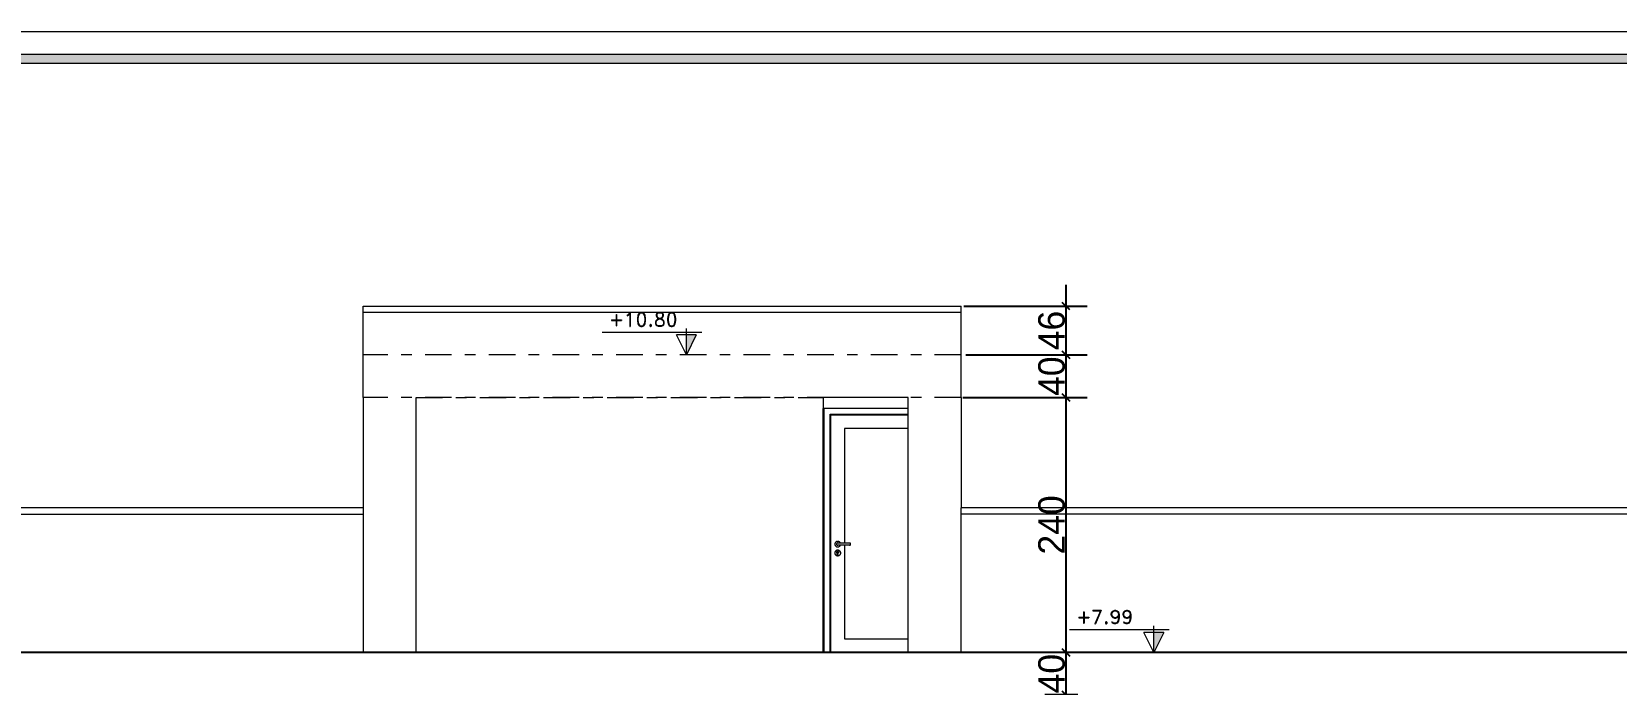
# Model space of a CAD drawing. Header units: metres. Extents: x 294 to 1101, y -498 to -355.
# Drawn here: x 617.22 to 632.15, y -463.5 to -457.36 of the extents above; entities that cross this region are included whole.
import ezdxf

# ---------------------------------------------------------------- set-up
doc = ezdxf.new("R2010")
doc.units = ezdxf.units.M
doc.linetypes.add('DASHDOT2', pattern=[0.5, 0.25, -0.125, 0, -0.125])
for name, color, linetype, lineweight in [('19-JARDINERIA', 80, 'Continuous', 0), ('D', 2, 'Continuous', 13), ('roof', 16, 'DASHDOT2', 18), ('wall', 7, 'Continuous', 25)]:
    doc.layers.add(name, color=color, linetype=linetype, lineweight=lineweight)
doc.layers.add('SectionCutEdges', color=7, linetype='Continuous')
doc.styles.add('ROMAND', font='romand.shx', dxfattribs={"height": 0.2})
doc.dimstyles.new('DIMA', dxfattribs={"dimtxt": 0.25, "dimasz": 0.07, "dimexe": 0.2, "dimexo": 0.2, "dimgap": 0.01, "dimtad": 1, "dimdec": 0, "dimlfac": 100, "dimrnd": 1, "dimzin": 0, "dimdsep": 46, "dimtxsty": 'Standard', "dimblk1": 'OBLIQUE', "dimblk2": 'OBLIQUE', "dimsah": 1, "dimcen": 0.09, "dimdle": 0.2, "dimclrd": 1, "dimclre": 1, "dimclrt": 2, "dimadec": 0, "dimazin": 0, "dimtfac": 1, "dimtdec": 0, "dimtofl": 0, "dimtmove": 2, "dimatfit": 3, "dimldrblk": 'OBLIQUE', "dimfxl": 1, "dimtolj": 1, "dimtzin": 0, "dimarcsym": 0})

# ---------------------------------------------------------------- blocks, each defined once
blk = doc.blocks.new('_OBLIQUE')
at = {"color": 0, "linetype": 'ByBlock'}
blk.add_line((-0.5, -0.5), (0.5, 0.5), dxfattribs=at)
blk = doc.blocks.new('*D367')
at = {"layer": 'DEFPOINTS', "color": 0, "transparency": 16777216}
for p in [(626.968, -463.605), (627.278, -463.605), (627.793, -466.945)]:
    blk.add_point(p, dxfattribs=at)
at = {"layer": 'wall', "color": 1, "lineweight": -2, "transparency": 16777216}
for p, q in [((626.968, -467.145), (626.968, -463.405)), ((627.078, -463.605), (626.768, -463.605)), ((627.593, -466.945), (626.768, -466.945))]:
    blk.add_line(p, q, dxfattribs=at)
at = {"layer": 'wall', "color": 1, "lineweight": -2, "transparency": 16777216, "xscale": 0.07, "yscale": 0.07, "zscale": 0.07}
for p, rotation in [((626.968, -463.605), 90), ((626.968, -466.945), 270)]:
    blk.add_blockref('_OBLIQUE', p, dxfattribs=dict(at, rotation=rotation))
at = {"layer": 'wall', "color": 2, "transparency": 16777216, "insert": (626.833, -465.275), "char_height": 0.25, "attachment_point": 5, "rotation": 90}
blk.add_mtext('\\A1;334', dxfattribs=at)
blk = doc.blocks.new('*D368')
at = {"layer": 'DEFPOINTS', "color": 0, "transparency": 16777216}
for p in [(626.968, -463.205), (627.352, -463.205), (627.278, -463.605)]:
    blk.add_point(p, dxfattribs=at)
at = {"layer": 'wall', "color": 1, "lineweight": -2, "transparency": 16777216}
for p, q in [((626.968, -463.805), (626.968, -463.005)), ((627.152, -463.205), (626.768, -463.205)), ((627.078, -463.605), (626.768, -463.605))]:
    blk.add_line(p, q, dxfattribs=at)
at = {"layer": 'wall', "color": 1, "lineweight": -2, "transparency": 16777216, "xscale": 0.07, "yscale": 0.07, "zscale": 0.07}
for p, rotation in [((626.968, -463.205), 90), ((626.968, -463.605), 270)]:
    blk.add_blockref('_OBLIQUE', p, dxfattribs=dict(at, rotation=rotation))
at = {"layer": 'wall', "color": 2, "transparency": 16777216, "insert": (626.833, -463.405), "char_height": 0.25, "attachment_point": 5, "rotation": 90}
blk.add_mtext('\\A1;40', dxfattribs=at)
blk = doc.blocks.new('*D369')
at = {"layer": 'DEFPOINTS', "color": 0, "transparency": 16777216}
for p in [(625.797, -460.805), (626.968, -460.805), (627.352, -463.205)]:
    blk.add_point(p, dxfattribs=at)
at = {"layer": 'wall', "color": 1, "lineweight": -2, "transparency": 16777216}
for p, q in [((626.968, -463.405), (626.968, -460.605)), ((625.997, -460.805), (627.168, -460.805)), ((627.152, -463.205), (626.768, -463.205))]:
    blk.add_line(p, q, dxfattribs=at)
at = {"layer": 'wall', "color": 1, "lineweight": -2, "transparency": 16777216, "xscale": 0.07, "yscale": 0.07, "zscale": 0.07}
for p, rotation in [((626.968, -460.805), 90), ((626.968, -463.205), 270)]:
    blk.add_blockref('_OBLIQUE', p, dxfattribs=dict(at, rotation=rotation))
at = {"layer": 'wall', "color": 2, "transparency": 16777216, "insert": (626.833, -462.005), "char_height": 0.25, "attachment_point": 5, "rotation": 90}
blk.add_mtext('\\A1;240', dxfattribs=at)
blk = doc.blocks.new('*D370')
at = {"layer": 'DEFPOINTS', "color": 0, "transparency": 16777216}
for p in [(625.825, -460.405), (626.968, -460.405), (625.797, -460.805)]:
    blk.add_point(p, dxfattribs=at)
at = {"layer": 'wall', "color": 1, "lineweight": -2, "transparency": 16777216}
for p, q in [((626.968, -461.005), (626.968, -460.205)), ((626.025, -460.405), (627.168, -460.405)), ((625.997, -460.805), (627.168, -460.805))]:
    blk.add_line(p, q, dxfattribs=at)
at = {"layer": 'wall', "color": 1, "lineweight": -2, "transparency": 16777216, "xscale": 0.07, "yscale": 0.07, "zscale": 0.07}
for p, rotation in [((626.968, -460.405), 90), ((626.968, -460.805), 270)]:
    blk.add_blockref('_OBLIQUE', p, dxfattribs=dict(at, rotation=rotation))
at = {"layer": 'wall', "color": 2, "transparency": 16777216, "insert": (626.833, -460.605), "char_height": 0.25, "attachment_point": 5, "rotation": 90}
blk.add_mtext('\\A1;40', dxfattribs=at)
blk = doc.blocks.new('*D371')
at = {"layer": 'DEFPOINTS', "color": 0, "transparency": 16777216}
for p in [(625.804, -459.945), (626.968, -459.945), (625.825, -460.405)]:
    blk.add_point(p, dxfattribs=at)
at = {"layer": 'wall', "color": 1, "lineweight": -2, "transparency": 16777216}
for p, q in [((626.968, -460.605), (626.968, -459.745)), ((626.004, -459.945), (627.168, -459.945)), ((626.025, -460.405), (627.168, -460.405))]:
    blk.add_line(p, q, dxfattribs=at)
at = {"layer": 'wall', "color": 1, "lineweight": -2, "transparency": 16777216, "xscale": 0.07, "yscale": 0.07, "zscale": 0.07}
for p, rotation in [((626.968, -459.945), 90), ((626.968, -460.405), 270)]:
    blk.add_blockref('_OBLIQUE', p, dxfattribs=dict(at, rotation=rotation))
at = {"layer": 'wall', "color": 2, "transparency": 16777216, "insert": (626.833, -460.175), "char_height": 0.25, "attachment_point": 5, "rotation": 90}
blk.add_mtext('\\A1;46', dxfattribs=at)

msp = doc.modelspace()

# ---------------------------------------------------------------- hatches: boundary and pattern name
at = {"layer": '19-JARDINERIA'}
h = msp.add_hatch(color=251, dxfattribs=at)
h.paths.add_polyline_path([(597.556, -492.583), (647.077, -492.583), (647.077, -457.576), (597.556, -457.576)])
h.paths.add_polyline_path([(597.641, -492.497), (646.992, -492.497), (646.992, -457.662), (597.641, -457.662)], flags=16)

# ---------------------------------------------------------------- linework, layer by layer
msp.add_line((624.69, -463.205), (624.684, -463.205))
at = {"layer": '19-JARDINERIA', "color": 251}
for p, q in [((620.345, -460.005), (620.345, -459.945)), ((620.345, -459.945), (625.98, -459.945)), ((625.98, -460.005), (625.98, -459.945)), ((625.98, -460.005), (620.345, -460.005)), ((620.345, -460.405), (620.345, -460.005)), ((625.98, -460.405), (625.98, -460.005)), ((620.345, -460.805), (620.345, -460.405)), ((625.98, -460.805), (625.98, -460.405)), ((620.345, -460.805), (620.345, -461.845)), ((620.845, -463.205), (620.845, -460.805)), ((624.68, -460.805), (624.68, -460.91)), ((625.48, -460.805), (624.68, -460.805)), ((625.48, -460.91), (625.48, -460.805)), ((625.98, -460.805), (625.98, -461.845)), ((624.68, -460.91), (624.684, -460.91)), ((624.68, -463.205), (624.68, -460.91)), ((624.684, -463.205), (624.684, -460.91)), ((624.69, -460.91), (624.684, -460.91)), ((625.48, -460.91), (624.69, -460.91)), ((624.69, -463.205), (624.69, -460.91)), ((624.745, -460.962), (625.48, -460.962)), ((624.745, -463.205), (624.745, -460.962)), ((624.751, -463.205), (624.751, -460.968)), ((624.751, -460.968), (625.48, -460.968)), ((625.48, -460.962), (625.48, -460.91)), ((625.48, -460.968), (625.48, -460.962)), ((625.48, -461.097), (625.48, -460.968)), ((625.48, -461.097), (624.88, -461.097)), ((624.88, -461.097), (624.88, -462.175)), ((625.48, -463.076), (625.48, -461.097)), ((620.345, -461.845), (611.248, -461.845)), ((620.345, -461.845), (620.345, -461.905)), ((632.906, -461.845), (625.98, -461.845)), ((625.98, -461.905), (625.98, -461.845)), ((611.248, -461.905), (620.345, -461.905)), ((620.345, -461.905), (620.345, -463.005)), ((632.906, -461.905), (625.98, -461.905)), ((625.98, -463.005), (625.98, -461.905)), ((624.79, -462.182), (624.789, -462.186)), ((624.789, -462.186), (624.79, -462.189)), ((624.792, -462.176), (624.79, -462.179)), ((624.79, -462.179), (624.79, -462.182)), ((624.79, -462.189), (624.79, -462.192)), ((624.79, -462.192), (624.792, -462.196)), ((624.793, -462.173), (624.792, -462.176)), ((624.792, -462.196), (624.793, -462.199)), ((624.795, -462.17), (624.793, -462.173)), ((624.793, -462.199), (624.795, -462.202)), ((624.798, -462.167), (624.795, -462.17)), ((624.795, -462.202), (624.798, -462.204)), ((624.8, -462.165), (624.798, -462.167)), ((624.803, -462.163), (624.8, -462.165)), ((624.807, -462.161), (624.803, -462.163)), ((624.807, -462.182), (624.806, -462.183)), ((624.806, -462.183), (624.806, -462.184)), ((624.806, -462.184), (624.806, -462.186)), ((624.806, -462.186), (624.806, -462.187)), ((624.806, -462.187), (624.806, -462.188)), ((624.806, -462.188), (624.807, -462.19)), ((624.81, -462.16), (624.807, -462.161)), ((624.808, -462.18), (624.807, -462.182)), ((624.807, -462.19), (624.808, -462.191)), ((624.809, -462.178), (624.808, -462.179)), ((624.808, -462.179), (624.808, -462.18)), ((624.808, -462.191), (624.808, -462.192)), ((624.808, -462.192), (624.809, -462.193)), ((624.81, -462.177), (624.809, -462.178)), ((624.809, -462.193), (624.81, -462.194)), ((624.814, -462.16), (624.81, -462.16)), ((624.812, -462.177), (624.81, -462.177)), ((624.81, -462.194), (624.812, -462.195)), ((624.813, -462.176), (624.812, -462.177)), ((624.812, -462.195), (624.813, -462.195)), ((624.814, -462.176), (624.813, -462.176)), ((624.813, -462.195), (624.814, -462.196)), ((624.817, -462.159), (624.814, -462.16)), ((624.816, -462.175), (624.814, -462.176)), ((624.814, -462.196), (624.816, -462.196)), ((624.817, -462.175), (624.816, -462.175)), ((624.816, -462.196), (624.817, -462.196)), ((624.821, -462.16), (624.817, -462.159)), ((624.817, -462.175), (624.842, -462.175)), ((624.842, -462.196), (624.817, -462.196)), ((624.824, -462.16), (624.821, -462.16)), ((624.828, -462.161), (624.824, -462.16)), ((624.831, -462.163), (624.828, -462.161)), ((624.834, -462.165), (624.831, -462.163)), ((624.837, -462.167), (624.834, -462.165)), ((624.839, -462.17), (624.837, -462.167)), ((624.837, -462.204), (624.839, -462.202)), ((624.841, -462.173), (624.839, -462.17)), ((624.839, -462.202), (624.841, -462.199)), ((624.842, -462.175), (624.841, -462.173)), ((624.841, -462.199), (624.842, -462.196)), ((624.842, -462.175), (624.88, -462.175)), ((624.88, -462.196), (624.842, -462.196)), ((624.88, -462.175), (624.928, -462.175)), ((624.88, -462.196), (624.88, -463.076)), ((624.928, -462.196), (624.88, -462.196)), ((624.929, -462.175), (624.928, -462.175)), ((624.928, -462.196), (624.929, -462.196)), ((624.931, -462.176), (624.929, -462.175)), ((624.929, -462.196), (624.931, -462.196)), ((624.932, -462.176), (624.931, -462.176)), ((624.931, -462.196), (624.932, -462.195)), ((624.933, -462.177), (624.932, -462.176)), ((624.932, -462.195), (624.933, -462.195)), ((624.935, -462.177), (624.933, -462.177)), ((624.933, -462.195), (624.935, -462.194)), ((624.936, -462.178), (624.935, -462.177)), ((624.935, -462.194), (624.936, -462.193)), ((624.937, -462.179), (624.936, -462.178)), ((624.936, -462.193), (624.937, -462.192)), ((624.937, -462.18), (624.937, -462.179)), ((624.938, -462.182), (624.937, -462.18)), ((624.937, -462.191), (624.938, -462.19)), ((624.937, -462.192), (624.937, -462.191)), ((624.939, -462.183), (624.938, -462.182)), ((624.938, -462.19), (624.939, -462.188)), ((624.939, -462.184), (624.939, -462.183)), ((624.939, -462.186), (624.939, -462.184)), ((624.939, -462.187), (624.939, -462.186)), ((624.939, -462.188), (624.939, -462.187)), ((624.79, -462.266), (624.789, -462.269)), ((624.789, -462.269), (624.79, -462.273)), ((624.792, -462.259), (624.79, -462.262)), ((624.79, -462.262), (624.79, -462.266)), ((624.79, -462.273), (624.79, -462.276)), ((624.79, -462.276), (624.792, -462.279)), ((624.793, -462.256), (624.792, -462.259)), ((624.792, -462.279), (624.793, -462.282)), ((624.795, -462.253), (624.793, -462.256)), ((624.793, -462.282), (624.795, -462.285)), ((624.798, -462.251), (624.795, -462.253)), ((624.795, -462.285), (624.798, -462.288)), ((624.798, -462.204), (624.8, -462.206)), ((624.8, -462.249), (624.798, -462.251)), ((624.798, -462.288), (624.8, -462.29)), ((624.8, -462.206), (624.803, -462.208)), ((624.803, -462.247), (624.8, -462.249)), ((624.8, -462.29), (624.803, -462.292)), ((624.803, -462.208), (624.807, -462.21)), ((624.807, -462.245), (624.803, -462.247)), ((624.803, -462.292), (624.807, -462.293)), ((624.807, -462.21), (624.81, -462.211)), ((624.81, -462.244), (624.807, -462.245)), ((624.807, -462.293), (624.81, -462.294)), ((624.808, -462.261), (624.809, -462.26)), ((624.808, -462.262), (624.808, -462.261)), ((624.808, -462.263), (624.808, -462.262)), ((624.809, -462.264), (624.808, -462.263)), ((624.809, -462.258), (624.81, -462.257)), ((624.809, -462.259), (624.809, -462.258)), ((624.809, -462.26), (624.809, -462.259)), ((624.809, -462.265), (624.809, -462.264)), ((624.809, -462.266), (624.809, -462.265)), ((624.81, -462.267), (624.809, -462.266)), ((624.81, -462.211), (624.814, -462.212)), ((624.814, -462.243), (624.81, -462.244)), ((624.81, -462.257), (624.811, -462.256)), ((624.811, -462.268), (624.81, -462.267)), ((624.81, -462.294), (624.814, -462.295)), ((624.811, -462.256), (624.812, -462.255)), ((624.812, -462.258), (624.811, -462.259)), ((624.811, -462.259), (624.811, -462.26)), ((624.811, -462.26), (624.811, -462.261)), ((624.811, -462.26), (624.811, -462.26)), ((624.811, -462.261), (624.813, -462.261)), ((624.811, -462.261), (624.811, -462.261)), ((624.811, -462.261), (624.811, -462.262)), ((624.811, -462.262), (624.811, -462.263)), ((624.811, -462.263), (624.811, -462.263)), ((624.811, -462.263), (624.811, -462.264)), ((624.811, -462.263), (624.813, -462.263)), ((624.811, -462.264), (624.811, -462.264)), ((624.811, -462.264), (624.811, -462.265)), ((624.811, -462.265), (624.812, -462.266)), ((624.812, -462.269), (624.811, -462.268)), ((624.812, -462.255), (624.813, -462.255)), ((624.813, -462.257), (624.812, -462.257)), ((624.812, -462.257), (624.812, -462.258)), ((624.812, -462.266), (624.812, -462.266)), ((624.812, -462.266), (624.813, -462.267)), ((624.813, -462.269), (624.812, -462.269)), ((624.813, -462.255), (624.814, -462.254)), ((624.814, -462.256), (624.813, -462.257)), ((624.813, -462.261), (624.813, -462.263)), ((624.822, -462.261), (624.813, -462.261)), ((624.813, -462.263), (624.822, -462.263)), ((624.813, -462.267), (624.814, -462.267)), ((624.813, -462.281), (624.813, -462.269)), ((624.813, -462.282), (624.813, -462.281)), ((624.813, -462.281), (624.813, -462.281)), ((624.813, -462.283), (624.813, -462.282)), ((624.813, -462.282), (624.813, -462.282)), ((624.814, -462.283), (624.813, -462.283)), ((624.814, -462.212), (624.817, -462.212)), ((624.817, -462.243), (624.814, -462.243)), ((624.814, -462.254), (624.815, -462.254)), ((624.815, -462.256), (624.814, -462.256)), ((624.814, -462.267), (624.815, -462.268)), ((624.814, -462.284), (624.814, -462.283)), ((624.815, -462.284), (624.814, -462.284)), ((624.814, -462.284), (624.814, -462.284)), ((624.814, -462.295), (624.817, -462.295)), ((624.815, -462.254), (624.816, -462.254)), ((624.816, -462.256), (624.815, -462.256)), ((624.815, -462.256), (624.815, -462.256)), ((624.815, -462.268), (624.816, -462.268)), ((624.815, -462.268), (624.815, -462.268)), ((624.815, -462.285), (624.815, -462.284)), ((624.816, -462.285), (624.815, -462.285)), ((624.816, -462.254), (624.817, -462.254)), ((624.817, -462.256), (624.816, -462.256)), ((624.816, -462.268), (624.817, -462.268)), ((624.817, -462.285), (624.816, -462.285)), ((624.817, -462.212), (624.821, -462.212)), ((624.821, -462.243), (624.817, -462.243)), ((624.817, -462.254), (624.818, -462.254)), ((624.818, -462.256), (624.817, -462.256)), ((624.817, -462.268), (624.818, -462.268)), ((624.817, -462.285), (624.818, -462.285)), ((624.817, -462.285), (624.817, -462.285)), ((624.817, -462.295), (624.821, -462.295)), ((624.818, -462.254), (624.819, -462.254)), ((624.819, -462.256), (624.818, -462.256)), ((624.818, -462.268), (624.819, -462.268)), ((624.818, -462.285), (624.818, -462.285)), ((624.818, -462.285), (624.819, -462.285)), ((624.819, -462.254), (624.821, -462.254)), ((624.82, -462.256), (624.819, -462.256)), ((624.819, -462.268), (624.82, -462.268)), ((624.819, -462.285), (624.819, -462.284)), ((624.819, -462.284), (624.82, -462.284)), ((624.821, -462.257), (624.82, -462.256)), ((624.82, -462.256), (624.82, -462.256)), ((624.82, -462.268), (624.82, -462.267)), ((624.82, -462.267), (624.821, -462.267)), ((624.82, -462.284), (624.821, -462.283)), ((624.82, -462.284), (624.82, -462.284)), ((624.821, -462.212), (624.824, -462.211)), ((624.824, -462.244), (624.821, -462.243)), ((624.821, -462.254), (624.822, -462.255)), ((624.822, -462.257), (624.821, -462.257)), ((624.821, -462.267), (624.822, -462.266)), ((624.821, -462.282), (624.822, -462.281)), ((624.821, -462.282), (624.821, -462.282)), ((624.821, -462.283), (624.821, -462.282)), ((624.821, -462.283), (624.821, -462.283)), ((624.821, -462.295), (624.824, -462.294)), ((624.822, -462.255), (624.823, -462.255)), ((624.822, -462.258), (624.822, -462.257)), ((624.823, -462.259), (624.822, -462.258)), ((624.822, -462.261), (624.824, -462.261)), ((624.822, -462.261), (624.822, -462.263)), ((624.822, -462.263), (624.824, -462.263)), ((624.822, -462.266), (624.823, -462.265)), ((624.822, -462.266), (624.822, -462.266)), ((624.822, -462.281), (624.822, -462.269)), ((624.823, -462.269), (624.822, -462.269)), ((624.822, -462.281), (624.822, -462.281)), ((624.823, -462.255), (624.823, -462.256)), ((624.823, -462.256), (624.824, -462.257)), ((624.823, -462.26), (624.823, -462.259)), ((624.824, -462.26), (624.823, -462.26)), ((624.823, -462.264), (624.824, -462.264)), ((624.823, -462.265), (624.823, -462.264)), ((624.824, -462.267), (624.823, -462.268)), ((624.823, -462.268), (624.823, -462.269)), ((624.824, -462.211), (624.828, -462.21)), ((624.828, -462.245), (624.824, -462.244)), ((624.824, -462.257), (624.825, -462.258)), ((624.824, -462.261), (624.824, -462.26)), ((624.824, -462.262), (624.824, -462.261)), ((624.824, -462.261), (624.824, -462.261)), ((624.824, -462.263), (624.824, -462.262)), ((624.824, -462.264), (624.824, -462.263)), ((624.824, -462.263), (624.824, -462.263)), ((624.825, -462.266), (624.824, -462.267)), ((624.824, -462.294), (624.828, -462.293)), ((624.825, -462.258), (624.825, -462.259)), ((624.825, -462.259), (624.826, -462.26)), ((624.826, -462.264), (624.825, -462.265)), ((624.825, -462.265), (624.825, -462.266)), ((624.826, -462.26), (624.826, -462.261)), ((624.826, -462.261), (624.826, -462.262)), ((624.826, -462.262), (624.826, -462.263)), ((624.826, -462.263), (624.826, -462.264)), ((624.828, -462.21), (624.831, -462.208)), ((624.831, -462.247), (624.828, -462.245)), ((624.828, -462.293), (624.831, -462.292)), ((624.831, -462.208), (624.834, -462.206)), ((624.834, -462.249), (624.831, -462.247)), ((624.831, -462.292), (624.834, -462.29)), ((624.834, -462.206), (624.837, -462.204)), ((624.837, -462.251), (624.834, -462.249)), ((624.834, -462.29), (624.837, -462.288)), ((624.839, -462.253), (624.837, -462.251)), ((624.837, -462.288), (624.839, -462.285)), ((624.841, -462.256), (624.839, -462.253)), ((624.839, -462.285), (624.841, -462.282)), ((624.843, -462.259), (624.841, -462.256)), ((624.841, -462.282), (624.843, -462.279)), ((624.844, -462.262), (624.843, -462.259)), ((624.843, -462.279), (624.844, -462.276)), ((624.845, -462.266), (624.844, -462.262)), ((624.844, -462.276), (624.845, -462.273)), ((624.845, -462.269), (624.845, -462.266)), ((624.845, -462.273), (624.845, -462.269)), ((620.345, -463.005), (620.345, -463.205)), ((624.88, -463.076), (625.48, -463.076)), ((625.48, -463.205), (625.48, -463.076)), ((625.98, -463.205), (625.98, -463.005))]:
    msp.add_line(p, q, dxfattribs=at)
for points in [[(597.342, -492.796), (647.29, -492.796), (647.29, -457.363), (597.342, -457.363)], [(597.556, -492.583), (647.077, -492.583), (647.077, -457.576), (597.556, -457.576)], [(597.641, -492.497), (646.992, -492.497), (646.992, -457.662), (597.641, -457.662)]]:
    msp.add_lwpolyline(points, close=True, dxfattribs=at)
at = {"layer": 'D'}
for p, q in [((623.537, -460.194), (622.599, -460.194)), ((623.537, -460.194), (622.599, -460.194)), ((623.485, -460.217), (623.297, -460.217)), ((623.391, -460.405), (623.297, -460.217)), ((623.485, -460.217), (623.297, -460.217)), ((623.391, -460.405), (623.297, -460.217)), ((623.391, -460.405), (623.391, -460.156)), ((623.391, -460.405), (623.391, -460.156)), ((623.485, -460.217), (623.391, -460.405)), ((623.485, -460.217), (623.391, -460.405)), ((627.941, -462.994), (627.002, -462.994)), ((627.941, -462.994), (627.002, -462.994)), ((627.889, -463.017), (627.701, -463.017)), ((627.795, -463.205), (627.701, -463.017)), ((627.889, -463.017), (627.701, -463.017)), ((627.795, -463.205), (627.701, -463.017)), ((627.795, -463.205), (627.795, -462.956)), ((627.795, -463.205), (627.795, -462.956)), ((627.889, -463.017), (627.795, -463.205)), ((627.889, -463.017), (627.795, -463.205))]:
    msp.add_line(p, q, dxfattribs=at)
for points in [[(623.485, -460.217), (623.391, -460.217), (623.391, -460.405)], [(623.485, -460.217), (623.391, -460.217), (623.391, -460.405)], [(627.889, -463.017), (627.795, -463.017), (627.795, -463.205)], [(627.889, -463.017), (627.795, -463.017), (627.795, -463.205)]]:
    msp.add_solid(points, dxfattribs=at)
at = {"layer": 'roof'}
for p, q in [((625.98, -460.405), (620.345, -460.405)), ((625.98, -460.805), (620.345, -460.805)), ((620.845, -460.805), (624.68, -460.805))]:
    msp.add_line(p, q, dxfattribs=at)
at = {"layer": 'SectionCutEdges'}
for p, q in [((620.345, -463.205), (613.264, -463.205)), ((620.845, -463.205), (620.345, -463.205)), ((624.68, -463.205), (620.845, -463.205)), ((624.684, -463.205), (624.68, -463.205)), ((624.69, -463.205), (624.684, -463.205)), ((624.745, -463.205), (624.69, -463.205)), ((624.751, -463.205), (624.745, -463.205)), ((625.48, -463.205), (624.751, -463.205)), ((625.98, -463.205), (625.48, -463.205)), ((631.306, -463.205), (625.98, -463.205)), ((632.906, -463.205), (631.306, -463.205))]:
    msp.add_line(p, q, dxfattribs=at)

# ---------------------------------------------------------------- texts
at = {"layer": 'D', "style": 'ROMAND'}
for s, p in [('+10.80', (622.662, -460.136)), ('+7.99', (627.066, -462.936))]:
    msp.add_text(s, height=0.13, dxfattribs=at).set_placement(p)

# ---------------------------------------------------------------- dimensions: what is measured, and where the dimension line sits
at = {"layer": 'wall'}
for base, p1, p2, picture, middle in [((626.968, -459.945), (625.825, -460.405), (625.804, -459.945), '*D371', (626.833, -460.175)), ((626.968, -460.405), (625.797, -460.805), (625.825, -460.405), '*D370', (626.833, -460.605)), ((626.968, -460.805), (627.352, -463.205), (625.797, -460.805), '*D369', (626.833, -462.005)), ((626.968, -463.205), (627.278, -463.605), (627.352, -463.205), '*D368', (626.833, -463.405)), ((626.968, -463.605), (627.793, -466.945), (627.278, -463.605), '*D367', (626.833, -465.275))]:
    dim = msp.add_linear_dim(base=base, p1=p1, p2=p2, angle=90, dimstyle='DIMA', dxfattribs=at)
    dim.commit()
    dim.dimension.update_dxf_attribs({"geometry": picture, "text_midpoint": middle})

doc.saveas('drawing.dxf')
